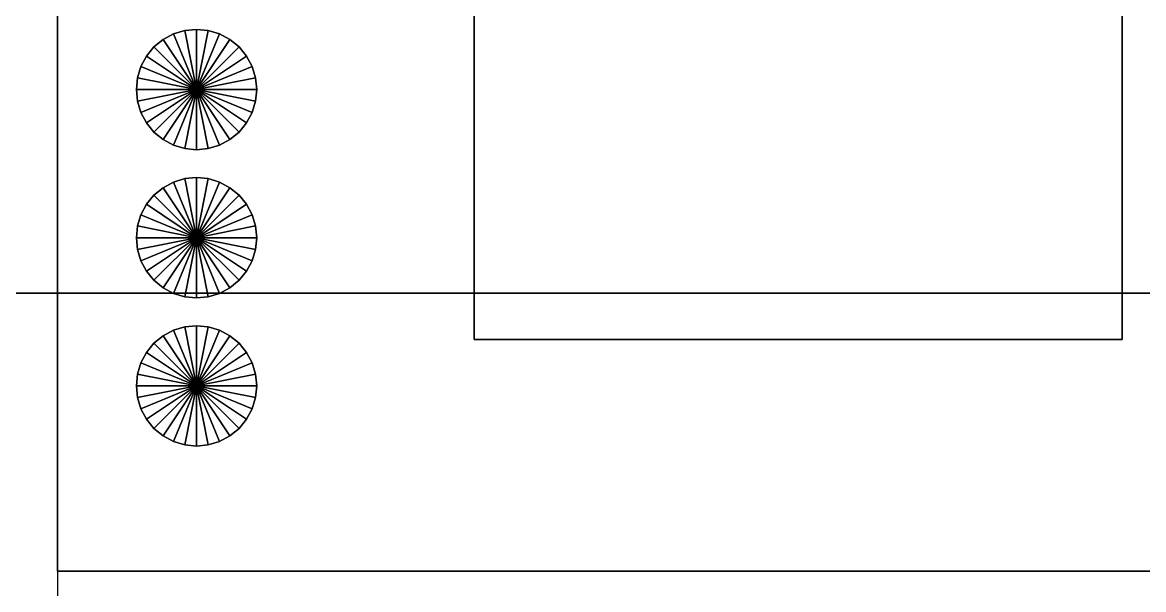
# Model space of a CAD drawing. Extents: x -65 to 400, y -475 to 105.
# Drawn here: x 221.62 to 233.73, y 5.8 to 11.93 of the extents above; entities that cross this region are included whole.
import ezdxf

# ---------------------------------------------------------------- set-up
doc = ezdxf.new("R2010")
doc.units = 0
for name, color, linetype in [('POWER', 1, 'CONTINUOUS'), ('REMOTE_ELECTRONICS', 3, 'CONTINUOUS'), ('REMOTE_FRAME', 8, 'CONTINUOUS'), ('SIGNAL', 4, 'CONTINUOUS')]:
    doc.layers.add(name, color=color, linetype=linetype)

msp = doc.modelspace()

# ---------------------------------------------------------------- linework, layer by layer
at = {"layer": 'POWER'}
for points in [[(223.251, 11.801, 3.8), (223.139, 11.74, 3.8), (223.139, 11.74, 4.8), (223.251, 11.801, 4.8)], [(223.251, 11.801, 3.8), (223.139, 11.74, 3.8), (223.5, 11.2, 3.8)], [(223.251, 11.801, 4.8), (223.139, 11.74, 4.8), (223.5, 11.2, 4.8)], [(223.373, 11.838, 3.8), (223.251, 11.801, 3.8), (223.251, 11.801, 4.8), (223.373, 11.838, 4.8)], [(223.373, 11.838, 3.8), (223.251, 11.801, 3.8), (223.5, 11.2, 3.8)], [(223.373, 11.838, 4.8), (223.251, 11.801, 4.8), (223.5, 11.2, 4.8)], [(223.5, 11.85, 3.8), (223.373, 11.838, 3.8), (223.373, 11.838, 4.8), (223.5, 11.85, 4.8)], [(223.5, 11.85, 3.8), (223.373, 11.838, 3.8), (223.5, 11.2, 3.8)], [(223.5, 11.85, 4.8), (223.373, 11.838, 4.8), (223.5, 11.2, 4.8)], [(223.627, 11.838, 3.8), (223.5, 11.85, 3.8), (223.5, 11.85, 4.8), (223.627, 11.838, 4.8)], [(223.627, 11.838, 3.8), (223.5, 11.85, 3.8), (223.5, 11.2, 3.8)], [(223.627, 11.838, 4.8), (223.5, 11.85, 4.8), (223.5, 11.2, 4.8)], [(223.749, 11.801, 3.8), (223.627, 11.838, 3.8), (223.5, 11.2, 3.8)], [(223.749, 11.801, 4.8), (223.627, 11.838, 4.8), (223.5, 11.2, 4.8)], [(223.861, 11.74, 3.8), (223.749, 11.801, 3.8), (223.5, 11.2, 3.8)], [(223.861, 11.74, 4.8), (223.749, 11.801, 4.8), (223.5, 11.2, 4.8)], [(223.749, 11.801, 3.8), (223.627, 11.838, 3.8), (223.627, 11.838, 4.8), (223.749, 11.801, 4.8)], [(223.861, 11.74, 3.8), (223.749, 11.801, 3.8), (223.749, 11.801, 4.8), (223.861, 11.74, 4.8)], [(223.04, 11.66, 3.8), (222.96, 11.561, 3.8), (222.96, 11.561, 4.8), (223.04, 11.66, 4.8)], [(223.04, 11.66, 3.8), (222.96, 11.561, 3.8), (223.5, 11.2, 3.8)], [(223.04, 11.66, 4.8), (222.96, 11.561, 4.8), (223.5, 11.2, 4.8)], [(223.139, 11.74, 3.8), (223.04, 11.66, 3.8), (223.04, 11.66, 4.8), (223.139, 11.74, 4.8)], [(223.139, 11.74, 3.8), (223.04, 11.66, 3.8), (223.5, 11.2, 3.8)], [(223.139, 11.74, 4.8), (223.04, 11.66, 4.8), (223.5, 11.2, 4.8)], [(223.96, 11.66, 3.8), (223.861, 11.74, 3.8), (223.5, 11.2, 3.8)], [(223.96, 11.66, 4.8), (223.861, 11.74, 4.8), (223.5, 11.2, 4.8)], [(224.04, 11.561, 3.8), (223.96, 11.66, 3.8), (223.5, 11.2, 3.8)], [(224.04, 11.561, 4.8), (223.96, 11.66, 4.8), (223.5, 11.2, 4.8)], [(223.96, 11.66, 3.8), (223.861, 11.74, 3.8), (223.861, 11.74, 4.8), (223.96, 11.66, 4.8)], [(224.04, 11.561, 3.8), (223.96, 11.66, 3.8), (223.96, 11.66, 4.8), (224.04, 11.561, 4.8)], [(222.96, 11.561, 3.8), (222.899, 11.449, 3.8), (222.899, 11.449, 4.8), (222.96, 11.561, 4.8)], [(222.96, 11.561, 3.8), (222.899, 11.449, 3.8), (223.5, 11.2, 3.8)], [(222.96, 11.561, 4.8), (222.899, 11.449, 4.8), (223.5, 11.2, 4.8)], [(224.101, 11.449, 3.8), (224.04, 11.561, 3.8), (223.5, 11.2, 3.8)], [(224.101, 11.449, 4.8), (224.04, 11.561, 4.8), (223.5, 11.2, 4.8)], [(224.101, 11.449, 3.8), (224.04, 11.561, 3.8), (224.04, 11.561, 4.8), (224.101, 11.449, 4.8)], [(222.899, 11.449, 3.8), (222.862, 11.327, 3.8), (222.862, 11.327, 4.8), (222.899, 11.449, 4.8)], [(222.899, 11.449, 3.8), (222.862, 11.327, 3.8), (223.5, 11.2, 3.8)], [(222.899, 11.449, 4.8), (222.862, 11.327, 4.8), (223.5, 11.2, 4.8)], [(224.138, 11.327, 3.8), (224.101, 11.449, 3.8), (223.5, 11.2, 3.8)], [(224.138, 11.327, 4.8), (224.101, 11.449, 4.8), (223.5, 11.2, 4.8)], [(224.138, 11.327, 3.8), (224.101, 11.449, 3.8), (224.101, 11.449, 4.8), (224.138, 11.327, 4.8)], [(222.862, 11.327, 3.8), (222.85, 11.2, 3.8), (222.85, 11.2, 4.8), (222.862, 11.327, 4.8)], [(222.862, 11.327, 3.8), (222.85, 11.2, 3.8), (223.5, 11.2, 3.8)], [(222.862, 11.327, 4.8), (222.85, 11.2, 4.8), (223.5, 11.2, 4.8)], [(224.15, 11.2, 3.8), (224.138, 11.327, 3.8), (223.5, 11.2, 3.8)], [(224.15, 11.2, 4.8), (224.138, 11.327, 4.8), (223.5, 11.2, 4.8)], [(224.15, 11.2, 3.8), (224.138, 11.327, 3.8), (224.138, 11.327, 4.8), (224.15, 11.2, 4.8)], [(222.85, 11.2, 3.8), (222.862, 11.073, 3.8), (222.862, 11.073, 4.8), (222.85, 11.2, 4.8)], [(222.85, 11.2, 3.8), (222.862, 11.073, 3.8), (223.5, 11.2, 3.8)], [(222.85, 11.2, 4.8), (222.862, 11.073, 4.8), (223.5, 11.2, 4.8)], [(222.862, 11.073, 3.8), (222.899, 10.951, 3.8), (223.5, 11.2, 3.8)], [(222.862, 11.073, 4.8), (222.899, 10.951, 4.8), (223.5, 11.2, 4.8)], [(222.899, 10.951, 3.8), (222.96, 10.839, 3.8), (223.5, 11.2, 3.8)], [(222.899, 10.951, 4.8), (222.96, 10.839, 4.8), (223.5, 11.2, 4.8)], [(222.96, 10.839, 3.8), (223.04, 10.74, 3.8), (223.5, 11.2, 3.8)], [(222.96, 10.839, 4.8), (223.04, 10.74, 4.8), (223.5, 11.2, 4.8)], [(223.04, 10.74, 3.8), (223.139, 10.66, 3.8), (223.5, 11.2, 3.8)], [(223.04, 10.74, 4.8), (223.139, 10.66, 4.8), (223.5, 11.2, 4.8)], [(223.139, 10.66, 3.8), (223.251, 10.599, 3.8), (223.5, 11.2, 3.8)], [(223.139, 10.66, 4.8), (223.251, 10.599, 4.8), (223.5, 11.2, 4.8)], [(223.251, 10.599, 3.8), (223.373, 10.562, 3.8), (223.5, 11.2, 3.8)], [(223.251, 10.599, 4.8), (223.373, 10.562, 4.8), (223.5, 11.2, 4.8)], [(223.373, 10.562, 3.8), (223.5, 10.55, 3.8), (223.5, 11.2, 3.8)], [(223.373, 10.562, 4.8), (223.5, 10.55, 4.8), (223.5, 11.2, 4.8)], [(223.5, 10.55, 3.8), (223.627, 10.562, 3.8), (223.5, 11.2, 3.8)], [(223.5, 10.55, 4.8), (223.627, 10.562, 4.8), (223.5, 11.2, 4.8)], [(223.627, 10.562, 3.8), (223.749, 10.599, 3.8), (223.5, 11.2, 3.8)], [(223.627, 10.562, 4.8), (223.749, 10.599, 4.8), (223.5, 11.2, 4.8)], [(223.749, 10.599, 3.8), (223.861, 10.66, 3.8), (223.5, 11.2, 3.8)], [(223.749, 10.599, 4.8), (223.861, 10.66, 4.8), (223.5, 11.2, 4.8)], [(223.861, 10.66, 3.8), (223.96, 10.74, 3.8), (223.5, 11.2, 3.8)], [(223.861, 10.66, 4.8), (223.96, 10.74, 4.8), (223.5, 11.2, 4.8)], [(223.96, 10.74, 3.8), (224.04, 10.839, 3.8), (223.5, 11.2, 3.8)], [(223.96, 10.74, 4.8), (224.04, 10.839, 4.8), (223.5, 11.2, 4.8)], [(224.04, 10.839, 3.8), (224.101, 10.951, 3.8), (223.5, 11.2, 3.8)], [(224.04, 10.839, 4.8), (224.101, 10.951, 4.8), (223.5, 11.2, 4.8)], [(224.101, 10.951, 3.8), (224.138, 11.073, 3.8), (223.5, 11.2, 3.8)], [(224.101, 10.951, 4.8), (224.138, 11.073, 4.8), (223.5, 11.2, 4.8)], [(224.138, 11.073, 3.8), (224.15, 11.2, 3.8), (223.5, 11.2, 3.8)], [(224.138, 11.073, 4.8), (224.15, 11.2, 4.8), (223.5, 11.2, 4.8)], [(224.138, 11.073, 3.8), (224.15, 11.2, 3.8), (224.15, 11.2, 4.8), (224.138, 11.073, 4.8)], [(222.862, 11.073, 3.8), (222.899, 10.951, 3.8), (222.899, 10.951, 4.8), (222.862, 11.073, 4.8)], [(224.101, 10.951, 3.8), (224.138, 11.073, 3.8), (224.138, 11.073, 4.8), (224.101, 10.951, 4.8)], [(222.899, 10.951, 3.8), (222.96, 10.839, 3.8), (222.96, 10.839, 4.8), (222.899, 10.951, 4.8)], [(224.04, 10.839, 3.8), (224.101, 10.951, 3.8), (224.101, 10.951, 4.8), (224.04, 10.839, 4.8)], [(222.96, 10.839, 3.8), (223.04, 10.74, 3.8), (223.04, 10.74, 4.8), (222.96, 10.839, 4.8)], [(223.96, 10.74, 3.8), (224.04, 10.839, 3.8), (224.04, 10.839, 4.8), (223.96, 10.74, 4.8)], [(223.04, 10.74, 3.8), (223.139, 10.66, 3.8), (223.139, 10.66, 4.8), (223.04, 10.74, 4.8)], [(223.139, 10.66, 3.8), (223.251, 10.599, 3.8), (223.251, 10.599, 4.8), (223.139, 10.66, 4.8)], [(223.749, 10.599, 3.8), (223.861, 10.66, 3.8), (223.861, 10.66, 4.8), (223.749, 10.599, 4.8)], [(223.861, 10.66, 3.8), (223.96, 10.74, 3.8), (223.96, 10.74, 4.8), (223.861, 10.66, 4.8)], [(223.251, 10.599, 3.8), (223.373, 10.562, 3.8), (223.373, 10.562, 4.8), (223.251, 10.599, 4.8)], [(223.373, 10.562, 3.8), (223.5, 10.55, 3.8), (223.5, 10.55, 4.8), (223.373, 10.562, 4.8)], [(223.5, 10.55, 3.8), (223.627, 10.562, 3.8), (223.627, 10.562, 4.8), (223.5, 10.55, 4.8)], [(223.627, 10.562, 3.8), (223.749, 10.599, 3.8), (223.749, 10.599, 4.8), (223.627, 10.562, 4.8)], [(223.251, 10.201, 3.8), (223.139, 10.14, 3.8), (223.139, 10.14, 4.8), (223.251, 10.201, 4.8)], [(223.251, 10.201, 3.8), (223.139, 10.14, 3.8), (223.5, 9.6, 3.8)], [(223.251, 10.201, 4.8), (223.139, 10.14, 4.8), (223.5, 9.6, 4.8)], [(223.373, 10.238, 3.8), (223.251, 10.201, 3.8), (223.251, 10.201, 4.8), (223.373, 10.238, 4.8)], [(223.373, 10.238, 3.8), (223.251, 10.201, 3.8), (223.5, 9.6, 3.8)], [(223.373, 10.238, 4.8), (223.251, 10.201, 4.8), (223.5, 9.6, 4.8)], [(223.5, 10.25, 3.8), (223.373, 10.238, 3.8), (223.373, 10.238, 4.8), (223.5, 10.25, 4.8)], [(223.5, 10.25, 3.8), (223.373, 10.238, 3.8), (223.5, 9.6, 3.8)], [(223.5, 10.25, 4.8), (223.373, 10.238, 4.8), (223.5, 9.6, 4.8)], [(223.627, 10.238, 3.8), (223.5, 10.25, 3.8), (223.5, 10.25, 4.8), (223.627, 10.238, 4.8)], [(223.627, 10.238, 3.8), (223.5, 10.25, 3.8), (223.5, 9.6, 3.8)], [(223.627, 10.238, 4.8), (223.5, 10.25, 4.8), (223.5, 9.6, 4.8)], [(223.749, 10.201, 3.8), (223.627, 10.238, 3.8), (223.5, 9.6, 3.8)], [(223.749, 10.201, 4.8), (223.627, 10.238, 4.8), (223.5, 9.6, 4.8)], [(223.861, 10.14, 3.8), (223.749, 10.201, 3.8), (223.5, 9.6, 3.8)], [(223.861, 10.14, 4.8), (223.749, 10.201, 4.8), (223.5, 9.6, 4.8)], [(223.749, 10.201, 3.8), (223.627, 10.238, 3.8), (223.627, 10.238, 4.8), (223.749, 10.201, 4.8)], [(223.861, 10.14, 3.8), (223.749, 10.201, 3.8), (223.749, 10.201, 4.8), (223.861, 10.14, 4.8)], [(223.04, 10.06, 3.8), (222.96, 9.961, 3.8), (222.96, 9.961, 4.8), (223.04, 10.06, 4.8)], [(223.04, 10.06, 3.8), (222.96, 9.961, 3.8), (223.5, 9.6, 3.8)], [(223.04, 10.06, 4.8), (222.96, 9.961, 4.8), (223.5, 9.6, 4.8)], [(223.139, 10.14, 3.8), (223.04, 10.06, 3.8), (223.04, 10.06, 4.8), (223.139, 10.14, 4.8)], [(223.139, 10.14, 3.8), (223.04, 10.06, 3.8), (223.5, 9.6, 3.8)], [(223.139, 10.14, 4.8), (223.04, 10.06, 4.8), (223.5, 9.6, 4.8)], [(223.96, 10.06, 3.8), (223.861, 10.14, 3.8), (223.5, 9.6, 3.8)], [(223.96, 10.06, 4.8), (223.861, 10.14, 4.8), (223.5, 9.6, 4.8)], [(224.04, 9.961, 3.8), (223.96, 10.06, 3.8), (223.5, 9.6, 3.8)], [(224.04, 9.961, 4.8), (223.96, 10.06, 4.8), (223.5, 9.6, 4.8)], [(223.96, 10.06, 3.8), (223.861, 10.14, 3.8), (223.861, 10.14, 4.8), (223.96, 10.06, 4.8)], [(224.04, 9.961, 3.8), (223.96, 10.06, 3.8), (223.96, 10.06, 4.8), (224.04, 9.961, 4.8)], [(222.96, 9.961, 3.8), (222.899, 9.849, 3.8), (222.899, 9.849, 4.8), (222.96, 9.961, 4.8)], [(222.96, 9.961, 3.8), (222.899, 9.849, 3.8), (223.5, 9.6, 3.8)], [(222.96, 9.961, 4.8), (222.899, 9.849, 4.8), (223.5, 9.6, 4.8)], [(224.101, 9.849, 3.8), (224.04, 9.961, 3.8), (223.5, 9.6, 3.8)], [(224.101, 9.849, 4.8), (224.04, 9.961, 4.8), (223.5, 9.6, 4.8)], [(224.101, 9.849, 3.8), (224.04, 9.961, 3.8), (224.04, 9.961, 4.8), (224.101, 9.849, 4.8)], [(222.899, 9.849, 3.8), (222.862, 9.727, 3.8), (222.862, 9.727, 4.8), (222.899, 9.849, 4.8)], [(222.899, 9.849, 3.8), (222.862, 9.727, 3.8), (223.5, 9.6, 3.8)], [(222.899, 9.849, 4.8), (222.862, 9.727, 4.8), (223.5, 9.6, 4.8)], [(224.138, 9.727, 3.8), (224.101, 9.849, 3.8), (223.5, 9.6, 3.8)], [(224.138, 9.727, 4.8), (224.101, 9.849, 4.8), (223.5, 9.6, 4.8)], [(224.138, 9.727, 3.8), (224.101, 9.849, 3.8), (224.101, 9.849, 4.8), (224.138, 9.727, 4.8)], [(222.862, 9.727, 3.8), (222.85, 9.6, 3.8), (222.85, 9.6, 4.8), (222.862, 9.727, 4.8)], [(222.862, 9.727, 3.8), (222.85, 9.6, 3.8), (223.5, 9.6, 3.8)], [(222.862, 9.727, 4.8), (222.85, 9.6, 4.8), (223.5, 9.6, 4.8)], [(224.15, 9.6, 3.8), (224.138, 9.727, 3.8), (223.5, 9.6, 3.8)], [(224.15, 9.6, 4.8), (224.138, 9.727, 4.8), (223.5, 9.6, 4.8)], [(224.15, 9.6, 3.8), (224.138, 9.727, 3.8), (224.138, 9.727, 4.8), (224.15, 9.6, 4.8)], [(222.85, 9.6, 3.8), (222.862, 9.473, 3.8), (222.862, 9.473, 4.8), (222.85, 9.6, 4.8)], [(222.85, 9.6, 3.8), (222.862, 9.473, 3.8), (223.5, 9.6, 3.8)], [(222.85, 9.6, 4.8), (222.862, 9.473, 4.8), (223.5, 9.6, 4.8)], [(222.862, 9.473, 3.8), (222.899, 9.351, 3.8), (223.5, 9.6, 3.8)], [(222.862, 9.473, 4.8), (222.899, 9.351, 4.8), (223.5, 9.6, 4.8)], [(222.899, 9.351, 3.8), (222.96, 9.239, 3.8), (223.5, 9.6, 3.8)], [(222.899, 9.351, 4.8), (222.96, 9.239, 4.8), (223.5, 9.6, 4.8)], [(222.96, 9.239, 3.8), (223.04, 9.14, 3.8), (223.5, 9.6, 3.8)], [(222.96, 9.239, 4.8), (223.04, 9.14, 4.8), (223.5, 9.6, 4.8)], [(223.04, 9.14, 3.8), (223.139, 9.06, 3.8), (223.5, 9.6, 3.8)], [(223.04, 9.14, 4.8), (223.139, 9.06, 4.8), (223.5, 9.6, 4.8)], [(223.139, 9.06, 3.8), (223.251, 8.999, 3.8), (223.5, 9.6, 3.8)], [(223.139, 9.06, 4.8), (223.251, 8.999, 4.8), (223.5, 9.6, 4.8)], [(223.251, 8.999, 3.8), (223.373, 8.962, 3.8), (223.5, 9.6, 3.8)], [(223.251, 8.999, 4.8), (223.373, 8.962, 4.8), (223.5, 9.6, 4.8)], [(223.373, 8.962, 3.8), (223.5, 8.95, 3.8), (223.5, 9.6, 3.8)], [(223.373, 8.962, 4.8), (223.5, 8.95, 4.8), (223.5, 9.6, 4.8)], [(223.5, 8.95, 3.8), (223.627, 8.962, 3.8), (223.5, 9.6, 3.8)], [(223.5, 8.95, 4.8), (223.627, 8.962, 4.8), (223.5, 9.6, 4.8)], [(223.627, 8.962, 3.8), (223.749, 8.999, 3.8), (223.5, 9.6, 3.8)], [(223.627, 8.962, 4.8), (223.749, 8.999, 4.8), (223.5, 9.6, 4.8)], [(223.749, 8.999, 3.8), (223.861, 9.06, 3.8), (223.5, 9.6, 3.8)], [(223.749, 8.999, 4.8), (223.861, 9.06, 4.8), (223.5, 9.6, 4.8)], [(223.861, 9.06, 3.8), (223.96, 9.14, 3.8), (223.5, 9.6, 3.8)], [(223.861, 9.06, 4.8), (223.96, 9.14, 4.8), (223.5, 9.6, 4.8)], [(223.96, 9.14, 3.8), (224.04, 9.239, 3.8), (223.5, 9.6, 3.8)], [(223.96, 9.14, 4.8), (224.04, 9.239, 4.8), (223.5, 9.6, 4.8)], [(224.04, 9.239, 3.8), (224.101, 9.351, 3.8), (223.5, 9.6, 3.8)], [(224.04, 9.239, 4.8), (224.101, 9.351, 4.8), (223.5, 9.6, 4.8)], [(224.101, 9.351, 3.8), (224.138, 9.473, 3.8), (223.5, 9.6, 3.8)], [(224.101, 9.351, 4.8), (224.138, 9.473, 4.8), (223.5, 9.6, 4.8)], [(224.138, 9.473, 3.8), (224.15, 9.6, 3.8), (223.5, 9.6, 3.8)], [(224.138, 9.473, 4.8), (224.15, 9.6, 4.8), (223.5, 9.6, 4.8)], [(224.138, 9.473, 3.8), (224.15, 9.6, 3.8), (224.15, 9.6, 4.8), (224.138, 9.473, 4.8)], [(222.862, 9.473, 3.8), (222.899, 9.351, 3.8), (222.899, 9.351, 4.8), (222.862, 9.473, 4.8)], [(224.101, 9.351, 3.8), (224.138, 9.473, 3.8), (224.138, 9.473, 4.8), (224.101, 9.351, 4.8)], [(222.899, 9.351, 3.8), (222.96, 9.239, 3.8), (222.96, 9.239, 4.8), (222.899, 9.351, 4.8)], [(224.04, 9.239, 3.8), (224.101, 9.351, 3.8), (224.101, 9.351, 4.8), (224.04, 9.239, 4.8)], [(222.96, 9.239, 3.8), (223.04, 9.14, 3.8), (223.04, 9.14, 4.8), (222.96, 9.239, 4.8)], [(223.96, 9.14, 3.8), (224.04, 9.239, 3.8), (224.04, 9.239, 4.8), (223.96, 9.14, 4.8)], [(223.04, 9.14, 3.8), (223.139, 9.06, 3.8), (223.139, 9.06, 4.8), (223.04, 9.14, 4.8)], [(223.861, 9.06, 3.8), (223.96, 9.14, 3.8), (223.96, 9.14, 4.8), (223.861, 9.06, 4.8)], [(223.139, 9.06, 3.8), (223.251, 8.999, 3.8), (223.251, 8.999, 4.8), (223.139, 9.06, 4.8)], [(223.251, 8.999, 3.8), (223.373, 8.962, 3.8), (223.373, 8.962, 4.8), (223.251, 8.999, 4.8)], [(223.373, 8.962, 3.8), (223.5, 8.95, 3.8), (223.5, 8.95, 4.8), (223.373, 8.962, 4.8)], [(223.5, 8.95, 3.8), (223.627, 8.962, 3.8), (223.627, 8.962, 4.8), (223.5, 8.95, 4.8)], [(223.627, 8.962, 3.8), (223.749, 8.999, 3.8), (223.749, 8.999, 4.8), (223.627, 8.962, 4.8)], [(223.749, 8.999, 3.8), (223.861, 9.06, 3.8), (223.861, 9.06, 4.8), (223.749, 8.999, 4.8)], [(223.251, 8.601, 3.8), (223.139, 8.54, 3.8), (223.139, 8.54, 4.8), (223.251, 8.601, 4.8)], [(223.251, 8.601, 3.8), (223.139, 8.54, 3.8), (223.5, 8, 3.8)], [(223.251, 8.601, 4.8), (223.139, 8.54, 4.8), (223.5, 8, 4.8)], [(223.373, 8.638, 3.8), (223.251, 8.601, 3.8), (223.251, 8.601, 4.8), (223.373, 8.638, 4.8)], [(223.373, 8.638, 3.8), (223.251, 8.601, 3.8), (223.5, 8, 3.8)], [(223.373, 8.638, 4.8), (223.251, 8.601, 4.8), (223.5, 8, 4.8)], [(223.5, 8.65, 3.8), (223.373, 8.638, 3.8), (223.373, 8.638, 4.8), (223.5, 8.65, 4.8)], [(223.5, 8.65, 3.8), (223.373, 8.638, 3.8), (223.5, 8, 3.8)], [(223.5, 8.65, 4.8), (223.373, 8.638, 4.8), (223.5, 8, 4.8)], [(223.627, 8.638, 3.8), (223.5, 8.65, 3.8), (223.5, 8.65, 4.8), (223.627, 8.638, 4.8)], [(223.627, 8.638, 3.8), (223.5, 8.65, 3.8), (223.5, 8, 3.8)], [(223.627, 8.638, 4.8), (223.5, 8.65, 4.8), (223.5, 8, 4.8)], [(223.749, 8.601, 3.8), (223.627, 8.638, 3.8), (223.5, 8, 3.8)], [(223.749, 8.601, 4.8), (223.627, 8.638, 4.8), (223.5, 8, 4.8)], [(223.861, 8.54, 3.8), (223.749, 8.601, 3.8), (223.5, 8, 3.8)], [(223.861, 8.54, 4.8), (223.749, 8.601, 4.8), (223.5, 8, 4.8)], [(223.749, 8.601, 3.8), (223.627, 8.638, 3.8), (223.627, 8.638, 4.8), (223.749, 8.601, 4.8)], [(223.861, 8.54, 3.8), (223.749, 8.601, 3.8), (223.749, 8.601, 4.8), (223.861, 8.54, 4.8)], [(223.139, 8.54, 3.8), (223.04, 8.46, 3.8), (223.04, 8.46, 4.8), (223.139, 8.54, 4.8)], [(223.139, 8.54, 3.8), (223.04, 8.46, 3.8), (223.5, 8, 3.8)], [(223.139, 8.54, 4.8), (223.04, 8.46, 4.8), (223.5, 8, 4.8)], [(223.96, 8.46, 3.8), (223.861, 8.54, 3.8), (223.5, 8, 3.8)], [(223.96, 8.46, 4.8), (223.861, 8.54, 4.8), (223.5, 8, 4.8)], [(223.96, 8.46, 3.8), (223.861, 8.54, 3.8), (223.861, 8.54, 4.8), (223.96, 8.46, 4.8)], [(222.96, 8.361, 3.8), (222.899, 8.249, 3.8), (222.899, 8.249, 4.8), (222.96, 8.361, 4.8)], [(222.96, 8.361, 3.8), (222.899, 8.249, 3.8), (223.5, 8, 3.8)], [(222.96, 8.361, 4.8), (222.899, 8.249, 4.8), (223.5, 8, 4.8)], [(223.04, 8.46, 3.8), (222.96, 8.361, 3.8), (222.96, 8.361, 4.8), (223.04, 8.46, 4.8)], [(223.04, 8.46, 3.8), (222.96, 8.361, 3.8), (223.5, 8, 3.8)], [(223.04, 8.46, 4.8), (222.96, 8.361, 4.8), (223.5, 8, 4.8)], [(224.04, 8.361, 3.8), (223.96, 8.46, 3.8), (223.5, 8, 3.8)], [(224.04, 8.361, 4.8), (223.96, 8.46, 4.8), (223.5, 8, 4.8)], [(224.101, 8.249, 3.8), (224.04, 8.361, 3.8), (223.5, 8, 3.8)], [(224.101, 8.249, 4.8), (224.04, 8.361, 4.8), (223.5, 8, 4.8)], [(224.04, 8.361, 3.8), (223.96, 8.46, 3.8), (223.96, 8.46, 4.8), (224.04, 8.361, 4.8)], [(224.101, 8.249, 3.8), (224.04, 8.361, 3.8), (224.04, 8.361, 4.8), (224.101, 8.249, 4.8)], [(222.899, 8.249, 3.8), (222.862, 8.127, 3.8), (222.862, 8.127, 4.8), (222.899, 8.249, 4.8)], [(222.899, 8.249, 3.8), (222.862, 8.127, 3.8), (223.5, 8, 3.8)], [(222.899, 8.249, 4.8), (222.862, 8.127, 4.8), (223.5, 8, 4.8)], [(224.138, 8.127, 3.8), (224.101, 8.249, 3.8), (223.5, 8, 3.8)], [(224.138, 8.127, 4.8), (224.101, 8.249, 4.8), (223.5, 8, 4.8)], [(224.138, 8.127, 3.8), (224.101, 8.249, 3.8), (224.101, 8.249, 4.8), (224.138, 8.127, 4.8)], [(222.862, 8.127, 3.8), (222.85, 8, 3.8), (222.85, 8, 4.8), (222.862, 8.127, 4.8)], [(222.862, 8.127, 3.8), (222.85, 8, 3.8), (223.5, 8, 3.8)], [(222.862, 8.127, 4.8), (222.85, 8, 4.8), (223.5, 8, 4.8)], [(224.15, 8, 3.8), (224.138, 8.127, 3.8), (223.5, 8, 3.8)], [(224.15, 8, 4.8), (224.138, 8.127, 4.8), (223.5, 8, 4.8)], [(224.15, 8, 3.8), (224.138, 8.127, 3.8), (224.138, 8.127, 4.8), (224.15, 8, 4.8)], [(222.85, 8, 3.8), (222.862, 7.873, 3.8), (222.862, 7.873, 4.8), (222.85, 8, 4.8)], [(222.85, 8, 3.8), (222.862, 7.873, 3.8), (223.5, 8, 3.8)], [(222.85, 8, 4.8), (222.862, 7.873, 4.8), (223.5, 8, 4.8)], [(222.862, 7.873, 3.8), (222.899, 7.751, 3.8), (223.5, 8, 3.8)], [(222.862, 7.873, 4.8), (222.899, 7.751, 4.8), (223.5, 8, 4.8)], [(222.899, 7.751, 3.8), (222.96, 7.639, 3.8), (223.5, 8, 3.8)], [(222.899, 7.751, 4.8), (222.96, 7.639, 4.8), (223.5, 8, 4.8)], [(222.96, 7.639, 3.8), (223.04, 7.54, 3.8), (223.5, 8, 3.8)], [(222.96, 7.639, 4.8), (223.04, 7.54, 4.8), (223.5, 8, 4.8)], [(223.04, 7.54, 3.8), (223.139, 7.46, 3.8), (223.5, 8, 3.8)], [(223.04, 7.54, 4.8), (223.139, 7.46, 4.8), (223.5, 8, 4.8)], [(223.139, 7.46, 3.8), (223.251, 7.399, 3.8), (223.5, 8, 3.8)], [(223.139, 7.46, 4.8), (223.251, 7.399, 4.8), (223.5, 8, 4.8)], [(223.251, 7.399, 3.8), (223.373, 7.362, 3.8), (223.5, 8, 3.8)], [(223.251, 7.399, 4.8), (223.373, 7.362, 4.8), (223.5, 8, 4.8)], [(223.373, 7.362, 3.8), (223.5, 7.35, 3.8), (223.5, 8, 3.8)], [(223.373, 7.362, 4.8), (223.5, 7.35, 4.8), (223.5, 8, 4.8)], [(223.5, 7.35, 3.8), (223.627, 7.362, 3.8), (223.5, 8, 3.8)], [(223.5, 7.35, 4.8), (223.627, 7.362, 4.8), (223.5, 8, 4.8)], [(223.627, 7.362, 3.8), (223.749, 7.399, 3.8), (223.5, 8, 3.8)], [(223.627, 7.362, 4.8), (223.749, 7.399, 4.8), (223.5, 8, 4.8)], [(223.749, 7.399, 3.8), (223.861, 7.46, 3.8), (223.5, 8, 3.8)], [(223.749, 7.399, 4.8), (223.861, 7.46, 4.8), (223.5, 8, 4.8)], [(223.861, 7.46, 3.8), (223.96, 7.54, 3.8), (223.5, 8, 3.8)], [(223.861, 7.46, 4.8), (223.96, 7.54, 4.8), (223.5, 8, 4.8)], [(223.96, 7.54, 3.8), (224.04, 7.639, 3.8), (223.5, 8, 3.8)], [(223.96, 7.54, 4.8), (224.04, 7.639, 4.8), (223.5, 8, 4.8)], [(224.04, 7.639, 3.8), (224.101, 7.751, 3.8), (223.5, 8, 3.8)], [(224.04, 7.639, 4.8), (224.101, 7.751, 4.8), (223.5, 8, 4.8)], [(224.101, 7.751, 3.8), (224.138, 7.873, 3.8), (223.5, 8, 3.8)], [(224.101, 7.751, 4.8), (224.138, 7.873, 4.8), (223.5, 8, 4.8)], [(224.138, 7.873, 3.8), (224.15, 8, 3.8), (223.5, 8, 3.8)], [(224.138, 7.873, 4.8), (224.15, 8, 4.8), (223.5, 8, 4.8)], [(224.138, 7.873, 3.8), (224.15, 8, 3.8), (224.15, 8, 4.8), (224.138, 7.873, 4.8)], [(222.862, 7.873, 3.8), (222.899, 7.751, 3.8), (222.899, 7.751, 4.8), (222.862, 7.873, 4.8)], [(224.101, 7.751, 3.8), (224.138, 7.873, 3.8), (224.138, 7.873, 4.8), (224.101, 7.751, 4.8)], [(222.899, 7.751, 3.8), (222.96, 7.639, 3.8), (222.96, 7.639, 4.8), (222.899, 7.751, 4.8)], [(224.04, 7.639, 3.8), (224.101, 7.751, 3.8), (224.101, 7.751, 4.8), (224.04, 7.639, 4.8)], [(222.96, 7.639, 3.8), (223.04, 7.54, 3.8), (223.04, 7.54, 4.8), (222.96, 7.639, 4.8)], [(223.96, 7.54, 3.8), (224.04, 7.639, 3.8), (224.04, 7.639, 4.8), (223.96, 7.54, 4.8)], [(223.04, 7.54, 3.8), (223.139, 7.46, 3.8), (223.139, 7.46, 4.8), (223.04, 7.54, 4.8)], [(223.861, 7.46, 3.8), (223.96, 7.54, 3.8), (223.96, 7.54, 4.8), (223.861, 7.46, 4.8)], [(223.139, 7.46, 3.8), (223.251, 7.399, 3.8), (223.251, 7.399, 4.8), (223.139, 7.46, 4.8)], [(223.251, 7.399, 3.8), (223.373, 7.362, 3.8), (223.373, 7.362, 4.8), (223.251, 7.399, 4.8)], [(223.627, 7.362, 3.8), (223.749, 7.399, 3.8), (223.749, 7.399, 4.8), (223.627, 7.362, 4.8)], [(223.749, 7.399, 3.8), (223.861, 7.46, 3.8), (223.861, 7.46, 4.8), (223.749, 7.399, 4.8)], [(223.373, 7.362, 3.8), (223.5, 7.35, 3.8), (223.5, 7.35, 4.8), (223.373, 7.362, 4.8)], [(223.5, 7.35, 3.8), (223.627, 7.362, 3.8), (223.627, 7.362, 4.8), (223.5, 7.35, 4.8)]]:
    msp.add_3dface(points, dxfattribs=at)
at = {"layer": 'REMOTE_ELECTRONICS'}
for points in [[(222, 6, 2.2), (238, 6, 2.2), (238, 18, 2.2), (222, 18, 2.2)], [(222, 6, 3.8), (238, 6, 3.8), (238, 18, 3.8), (222, 18, 3.8)], [(222, 18, 2.2), (222, 6, 2.2), (222, 6, 3.8), (222, 18, 3.8)], [(226.5, 8.5, 3.8), (233.5, 8.5, 3.8), (233.5, 15.5, 3.8), (226.5, 15.5, 3.8)], [(226.5, 8.5, 5.3), (233.5, 8.5, 5.3), (233.5, 15.5, 5.3), (226.5, 15.5, 5.3)], [(226.5, 15.5, 3.8), (226.5, 8.5, 3.8), (226.5, 8.5, 5.3), (226.5, 15.5, 5.3)], [(233.5, 8.5, 3.8), (233.5, 15.5, 3.8), (233.5, 15.5, 5.3), (233.5, 8.5, 5.3)], [(212, -9, -8), (248, -9, -8), (248, 9, -8), (212, 9, -8)], [(212, -9, -1), (248, -9, -1), (248, 9, -1), (212, 9, -1)], [(248, 9, -8), (212, 9, -8), (212, 9, -1), (248, 9, -1)], [(226.5, 8.5, 3.8), (233.5, 8.5, 3.8), (233.5, 8.5, 5.3), (226.5, 8.5, 5.3)], [(222, 6, 2.2), (238, 6, 2.2), (238, 6, 3.8), (222, 6, 3.8)]]:
    msp.add_3dface(points, dxfattribs=at)
at = {"layer": 'REMOTE_FRAME'}
for points in [[(207.5, -32.5), (252.5, -32.5), (252.5, 32.5), (207.5, 32.5)], [(207.5, -32.5, 2.2), (252.5, -32.5, 2.2), (252.5, 32.5, 2.2), (207.5, 32.5, 2.2)]]:
    msp.add_3dface(points, dxfattribs=at)
at = {"layer": 'SIGNAL'}
msp.add_line((222, 29, 3), (222, -5, 7), dxfattribs=at)

doc.saveas('drawing.dxf')
